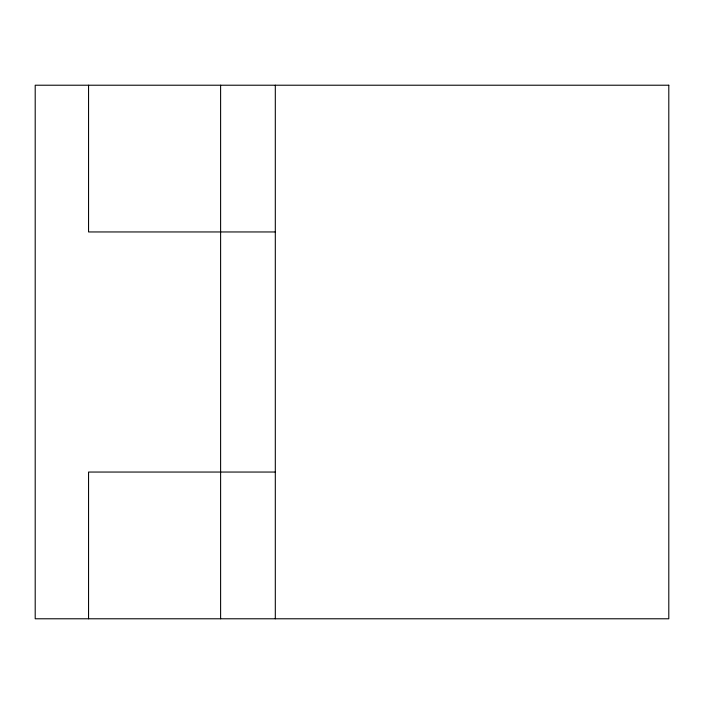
<?xml version="1.0" encoding="UTF-8"?>
<svg xmlns="http://www.w3.org/2000/svg" width="704" height="704" viewBox="0 0 704 704"><rect width="100%" height="100%" fill="white"/><g stroke="black" fill="none" stroke-linecap="round" stroke-linejoin="round"><path stroke-width="1.06" d="M275.308 231.95L88.554 231.95L88.554 85.219M275.308 472.05L88.554 472.05L88.554 618.781M275.308 85.219L275.308 618.781M220.607 85.219L220.607 618.781M668.8 85.219L35.2 85.219L35.2 618.781L668.8 618.781L668.8 85.219"/></g></svg>
